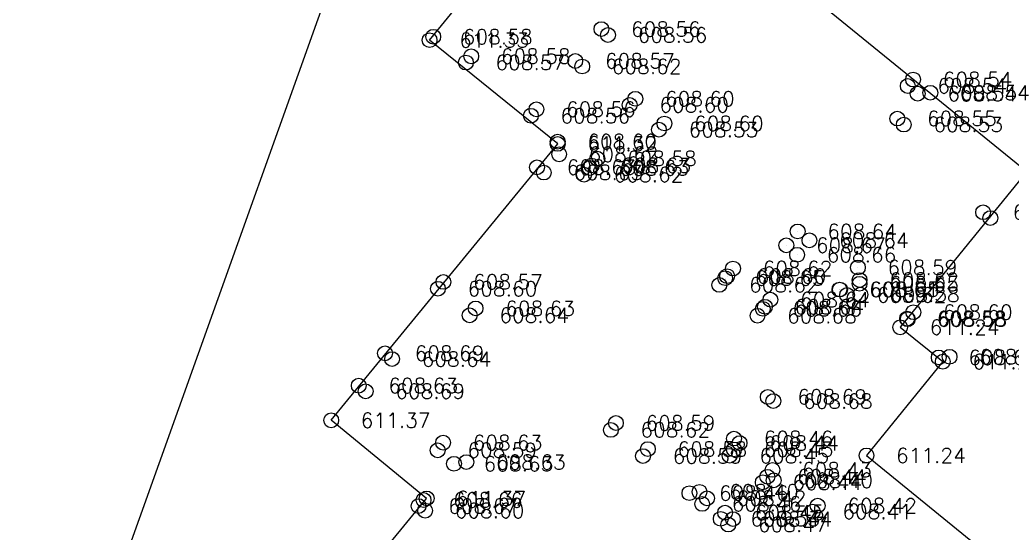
# Model space of a CAD drawing. Header units: metres. Extents: x 7512545.4 to 7512597, y 4691727.1 to 4691790.5.
# Drawn here: x 7512545.43 to 7512578.97, y 4691756.03 to 4691773.4 of the extents above; entities that cross this region are included whole.
import ezdxf

# ---------------------------------------------------------------- set-up
doc = ezdxf.new("R2010")
doc.units = ezdxf.units.M
doc.layers.add('Parcele_baze', color=7, linetype='Continuous')
doc.styles.get("Standard").update_dxf_attribs({"font": 'simplex.shx'})

# ---------------------------------------------------------------- blocks, each defined once
blk = doc.blocks.new('*U16', base_point=(7512575.09, 4691770.059, 608.553))
at = {"color": 1, "lineweight": -2}
blk.add_line((7512575.09, 4691770.059, 608.553), (7512575.09, 4691770.059, 608.553), dxfattribs=at)
blk.add_circle((7512575.09, 4691770.059, 608.553), 0.25, dxfattribs=at)
at = {"linetype": 'ByBlock', "insert": (7512576.09, 4691770.059, 608.553), "char_height": 0.5, "attachment_point": 4}
blk.add_mtext('608.55', dxfattribs=at)
blk = doc.blocks.new('*U17', base_point=(7512575.31, 4691769.856, 608.532))
at = {"color": 1, "lineweight": -2}
blk.add_line((7512575.31, 4691769.856, 608.532), (7512575.31, 4691769.856, 608.532), dxfattribs=at)
blk.add_circle((7512575.31, 4691769.856, 608.532), 0.25, dxfattribs=at)
at = {"linetype": 'ByBlock', "insert": (7512576.31, 4691769.856, 608.532), "char_height": 0.5, "attachment_point": 4}
blk.add_mtext('608.53', dxfattribs=at)
blk = doc.blocks.new('*U18', base_point=(7512576.206, 4691770.934, 608.543))
at = {"color": 1, "lineweight": -2}
blk.add_line((7512576.206, 4691770.934, 608.543), (7512576.206, 4691770.934, 608.543), dxfattribs=at)
blk.add_circle((7512576.206, 4691770.934, 608.543), 0.25, dxfattribs=at)
at = {"linetype": 'ByBlock', "insert": (7512577.206, 4691770.934, 608.543), "char_height": 0.5, "attachment_point": 4}
blk.add_mtext('608.54', dxfattribs=at)
blk = doc.blocks.new('*U19', base_point=(7512575.625, 4691771.381, 608.536))
at = {"color": 1, "lineweight": -2}
blk.add_line((7512575.625, 4691771.381, 608.536), (7512575.625, 4691771.381, 608.536), dxfattribs=at)
blk.add_circle((7512575.625, 4691771.381, 608.536), 0.25, dxfattribs=at)
at = {"linetype": 'ByBlock', "insert": (7512576.625, 4691771.381, 608.536), "char_height": 0.5, "attachment_point": 4}
blk.add_mtext('608.54', dxfattribs=at)
blk = doc.blocks.new('*U20', base_point=(7512575.444, 4691771.163, 608.544))
at = {"color": 1, "lineweight": -2}
blk.add_line((7512575.444, 4691771.163, 608.544), (7512575.444, 4691771.163, 608.544), dxfattribs=at)
blk.add_circle((7512575.444, 4691771.163, 608.544), 0.25, dxfattribs=at)
at = {"linetype": 'ByBlock', "insert": (7512576.444, 4691771.163, 608.544), "char_height": 0.5, "attachment_point": 4}
blk.add_mtext('608.54', dxfattribs=at)
blk = doc.blocks.new('*U21', base_point=(7512575.78, 4691770.902, 608.541))
at = {"color": 1, "lineweight": -2}
blk.add_line((7512575.78, 4691770.902, 608.541), (7512575.78, 4691770.902, 608.541), dxfattribs=at)
blk.add_circle((7512575.78, 4691770.902, 608.541), 0.25, dxfattribs=at)
at = {"linetype": 'ByBlock', "insert": (7512576.78, 4691770.902, 608.541), "char_height": 0.5, "attachment_point": 4}
blk.add_mtext('608.54', dxfattribs=at)
blk = doc.blocks.new('*U24', base_point=(7512578.233, 4691766.693, 608.595))
at = {"color": 1, "lineweight": -2}
blk.add_line((7512578.233, 4691766.693, 608.595), (7512578.233, 4691766.693, 608.595), dxfattribs=at)
blk.add_circle((7512578.233, 4691766.693, 608.595), 0.25, dxfattribs=at)
at = {"linetype": 'ByBlock', "insert": (7512579.233, 4691766.693, 608.595), "char_height": 0.5, "attachment_point": 4}
blk.add_mtext('608.60', dxfattribs=at)
blk = doc.blocks.new('*U25', base_point=(7512577.991, 4691766.891, 608.608))
at = {"color": 1, "lineweight": -2}
blk.add_line((7512577.991, 4691766.891, 608.608), (7512577.991, 4691766.891, 608.608), dxfattribs=at)
blk.add_circle((7512577.991, 4691766.891, 608.608), 0.25, dxfattribs=at)
at = {"linetype": 'ByBlock', "insert": (7512578.991, 4691766.891, 608.608), "char_height": 0.5, "attachment_point": 4}
blk.add_mtext('608.61', dxfattribs=at)
blk = doc.blocks.new('*U26', base_point=(7512572.121, 4691765.94, 608.642))
at = {"color": 1, "lineweight": -2}
blk.add_line((7512572.121, 4691765.94, 608.642), (7512572.121, 4691765.94, 608.642), dxfattribs=at)
blk.add_circle((7512572.121, 4691765.94, 608.642), 0.25, dxfattribs=at)
at = {"linetype": 'ByBlock', "insert": (7512573.121, 4691765.94, 608.642), "char_height": 0.5, "attachment_point": 4}
blk.add_mtext('608.64', dxfattribs=at)
blk = doc.blocks.new('*U27', base_point=(7512571.722, 4691766.241, 608.642))
at = {"color": 1, "lineweight": -2}
blk.add_line((7512571.722, 4691766.241, 608.642), (7512571.722, 4691766.241, 608.642), dxfattribs=at)
blk.add_circle((7512571.722, 4691766.241, 608.642), 0.25, dxfattribs=at)
at = {"linetype": 'ByBlock', "insert": (7512572.722, 4691766.241, 608.642), "char_height": 0.5, "attachment_point": 4}
blk.add_mtext('608.64', dxfattribs=at)
blk = doc.blocks.new('*U28', base_point=(7512571.338, 4691765.772, 608.667))
at = {"color": 1, "lineweight": -2}
blk.add_line((7512571.338, 4691765.772, 608.667), (7512571.338, 4691765.772, 608.667), dxfattribs=at)
blk.add_circle((7512571.338, 4691765.772, 608.667), 0.25, dxfattribs=at)
at = {"linetype": 'ByBlock', "insert": (7512572.338, 4691765.772, 608.667), "char_height": 0.5, "attachment_point": 4}
blk.add_mtext('608.67', dxfattribs=at)
blk = doc.blocks.new('*U29', base_point=(7512571.705, 4691765.451, 608.665))
at = {"color": 1, "lineweight": -2}
blk.add_line((7512571.705, 4691765.451, 608.665), (7512571.705, 4691765.451, 608.665), dxfattribs=at)
blk.add_circle((7512571.705, 4691765.451, 608.665), 0.25, dxfattribs=at)
at = {"linetype": 'ByBlock', "insert": (7512572.705, 4691765.451, 608.665), "char_height": 0.5, "attachment_point": 4}
blk.add_mtext('608.66', dxfattribs=at)
blk = doc.blocks.new('*U30', base_point=(7512567.034, 4691769.684, 608.531))
at = {"color": 1, "lineweight": -2}
blk.add_line((7512567.034, 4691769.684, 608.531), (7512567.034, 4691769.684, 608.531), dxfattribs=at)
blk.add_circle((7512567.034, 4691769.684, 608.531), 0.25, dxfattribs=at)
at = {"linetype": 'ByBlock', "insert": (7512568.034, 4691769.684, 608.531), "char_height": 0.5, "attachment_point": 4}
blk.add_mtext('608.53', dxfattribs=at)
blk = doc.blocks.new('*U31', base_point=(7512567.22, 4691769.893, 608.598))
at = {"color": 1, "lineweight": -2}
blk.add_line((7512567.22, 4691769.893, 608.598), (7512567.22, 4691769.893, 608.598), dxfattribs=at)
blk.add_circle((7512567.22, 4691769.893, 608.598), 0.25, dxfattribs=at)
at = {"linetype": 'ByBlock', "insert": (7512568.22, 4691769.893, 608.598), "char_height": 0.5, "attachment_point": 4}
blk.add_mtext('608.60', dxfattribs=at)
blk = doc.blocks.new('*U32', base_point=(7512566.236, 4691770.729, 608.595))
at = {"color": 1, "lineweight": -2}
blk.add_line((7512566.236, 4691770.729, 608.595), (7512566.236, 4691770.729, 608.595), dxfattribs=at)
blk.add_circle((7512566.236, 4691770.729, 608.595), 0.25, dxfattribs=at)
at = {"linetype": 'ByBlock', "insert": (7512567.236, 4691770.729, 608.595), "char_height": 0.5, "attachment_point": 4}
blk.add_mtext('608.60', dxfattribs=at)
blk = doc.blocks.new('*U33', base_point=(7512566.045, 4691770.521, 608.596))
at = {"color": 1, "lineweight": -2}
blk.add_line((7512566.045, 4691770.521, 608.596), (7512566.045, 4691770.521, 608.596), dxfattribs=at)
blk.add_circle((7512566.045, 4691770.521, 608.596), 0.25, dxfattribs=at)
at = {"linetype": 'ByBlock', "insert": (7512567.045, 4691770.521, 608.596), "char_height": 0.5, "attachment_point": 4}
blk.add_mtext('608.60', dxfattribs=at)
blk = doc.blocks.new('*U34', base_point=(7512564.44, 4691771.822, 608.618))
at = {"color": 1, "lineweight": -2}
blk.add_line((7512564.44, 4691771.822, 608.618), (7512564.44, 4691771.822, 608.618), dxfattribs=at)
blk.add_circle((7512564.44, 4691771.822, 608.618), 0.25, dxfattribs=at)
at = {"linetype": 'ByBlock', "insert": (7512565.44, 4691771.822, 608.618), "char_height": 0.5, "attachment_point": 4}
blk.add_mtext('608.62', dxfattribs=at)
blk = doc.blocks.new('*U35', base_point=(7512565.311, 4691772.886, 608.562))
at = {"color": 1, "lineweight": -2}
blk.add_line((7512565.311, 4691772.886, 608.562), (7512565.311, 4691772.886, 608.562), dxfattribs=at)
blk.add_circle((7512565.311, 4691772.886, 608.562), 0.25, dxfattribs=at)
at = {"linetype": 'ByBlock', "insert": (7512566.311, 4691772.886, 608.562), "char_height": 0.5, "attachment_point": 4}
blk.add_mtext('608.56', dxfattribs=at)
blk = doc.blocks.new('*U36', base_point=(7512565.09, 4691773.088, 608.563))
at = {"color": 1, "lineweight": -2}
blk.add_line((7512565.09, 4691773.088, 608.563), (7512565.09, 4691773.088, 608.563), dxfattribs=at)
blk.add_circle((7512565.09, 4691773.088, 608.563), 0.25, dxfattribs=at)
at = {"linetype": 'ByBlock', "insert": (7512566.09, 4691773.088, 608.563), "char_height": 0.5, "attachment_point": 4}
blk.add_mtext('608.56', dxfattribs=at)
blk = doc.blocks.new('*U37', base_point=(7512564.206, 4691772.009, 608.57))
at = {"color": 1, "lineweight": -2}
blk.add_line((7512564.206, 4691772.009, 608.57), (7512564.206, 4691772.009, 608.57), dxfattribs=at)
blk.add_circle((7512564.206, 4691772.009, 608.57), 0.25, dxfattribs=at)
at = {"linetype": 'ByBlock', "insert": (7512565.206, 4691772.009, 608.57), "char_height": 0.5, "attachment_point": 4}
blk.add_mtext('608.57', dxfattribs=at)
blk = doc.blocks.new('*U44', base_point=(7512559.405, 4691772.828, 608.579))
at = {"color": 1, "lineweight": -2}
blk.add_line((7512559.405, 4691772.828, 608.579), (7512559.405, 4691772.828, 608.579), dxfattribs=at)
blk.add_circle((7512559.405, 4691772.828, 608.579), 0.25, dxfattribs=at)
at = {"linetype": 'ByBlock', "insert": (7512560.405, 4691772.828, 608.579), "char_height": 0.5, "attachment_point": 4}
blk.add_mtext('608.58', dxfattribs=at)
blk = doc.blocks.new('*U45', base_point=(7512560.508, 4691771.956, 608.571))
at = {"color": 1, "lineweight": -2}
blk.add_line((7512560.508, 4691771.956, 608.571), (7512560.508, 4691771.956, 608.571), dxfattribs=at)
blk.add_circle((7512560.508, 4691771.956, 608.571), 0.25, dxfattribs=at)
at = {"linetype": 'ByBlock', "insert": (7512561.508, 4691771.956, 608.571), "char_height": 0.5, "attachment_point": 4}
blk.add_mtext('608.57', dxfattribs=at)
blk = doc.blocks.new('*U46', base_point=(7512560.689, 4691772.167, 608.58))
at = {"color": 1, "lineweight": -2}
blk.add_line((7512560.689, 4691772.167, 608.58), (7512560.689, 4691772.167, 608.58), dxfattribs=at)
blk.add_circle((7512560.689, 4691772.167, 608.58), 0.25, dxfattribs=at)
at = {"linetype": 'ByBlock', "insert": (7512561.689, 4691772.167, 608.58), "char_height": 0.5, "attachment_point": 4}
blk.add_mtext('608.58', dxfattribs=at)
blk = doc.blocks.new('*U47', base_point=(7512562.705, 4691770.156, 608.559))
at = {"color": 1, "lineweight": -2}
blk.add_line((7512562.705, 4691770.156, 608.559), (7512562.705, 4691770.156, 608.559), dxfattribs=at)
blk.add_circle((7512562.705, 4691770.156, 608.559), 0.25, dxfattribs=at)
at = {"linetype": 'ByBlock', "insert": (7512563.705, 4691770.156, 608.559), "char_height": 0.5, "attachment_point": 4}
blk.add_mtext('608.56', dxfattribs=at)
blk = doc.blocks.new('*U48', base_point=(7512562.894, 4691770.374, 608.557))
at = {"color": 1, "lineweight": -2}
blk.add_line((7512562.894, 4691770.374, 608.557), (7512562.894, 4691770.374, 608.557), dxfattribs=at)
blk.add_circle((7512562.894, 4691770.374, 608.557), 0.25, dxfattribs=at)
at = {"linetype": 'ByBlock', "insert": (7512563.894, 4691770.374, 608.557), "char_height": 0.5, "attachment_point": 4}
blk.add_mtext('608.56', dxfattribs=at)
blk = doc.blocks.new('*U49', base_point=(7512564.95, 4691768.707, 608.578))
at = {"color": 1, "lineweight": -2}
blk.add_line((7512564.95, 4691768.707, 608.578), (7512564.95, 4691768.707, 608.578), dxfattribs=at)
blk.add_circle((7512564.95, 4691768.707, 608.578), 0.25, dxfattribs=at)
at = {"linetype": 'ByBlock', "insert": (7512565.95, 4691768.707, 608.578), "char_height": 0.5, "attachment_point": 4}
blk.add_mtext('608.58', dxfattribs=at)
blk = doc.blocks.new('*U50', base_point=(7512564.758, 4691768.473, 608.634))
at = {"color": 1, "lineweight": -2}
blk.add_line((7512564.758, 4691768.473, 608.634), (7512564.758, 4691768.473, 608.634), dxfattribs=at)
blk.add_circle((7512564.758, 4691768.473, 608.634), 0.25, dxfattribs=at)
at = {"linetype": 'ByBlock', "insert": (7512565.758, 4691768.473, 608.634), "char_height": 0.5, "attachment_point": 4}
blk.add_mtext('608.63', dxfattribs=at)
blk = doc.blocks.new('*U51', base_point=(7512569.339, 4691764.728, 608.595))
at = {"color": 1, "lineweight": -2}
blk.add_line((7512569.339, 4691764.728, 608.595), (7512569.339, 4691764.728, 608.595), dxfattribs=at)
blk.add_circle((7512569.339, 4691764.728, 608.595), 0.25, dxfattribs=at)
at = {"linetype": 'ByBlock', "insert": (7512570.339, 4691764.728, 608.595), "char_height": 0.5, "attachment_point": 4}
blk.add_mtext('608.60', dxfattribs=at)
blk = doc.blocks.new('*U52', base_point=(7512569.537, 4691764.986, 608.618))
at = {"color": 1, "lineweight": -2}
blk.add_line((7512569.537, 4691764.986, 608.618), (7512569.537, 4691764.986, 608.618), dxfattribs=at)
blk.add_circle((7512569.537, 4691764.986, 608.618), 0.25, dxfattribs=at)
at = {"linetype": 'ByBlock', "insert": (7512570.537, 4691764.986, 608.618), "char_height": 0.5, "attachment_point": 4}
blk.add_mtext('608.62', dxfattribs=at)
blk = doc.blocks.new('*U53', base_point=(7512570.802, 4691763.931, 608.641))
at = {"color": 1, "lineweight": -2}
blk.add_line((7512570.802, 4691763.931, 608.641), (7512570.802, 4691763.931, 608.641), dxfattribs=at)
blk.add_circle((7512570.802, 4691763.931, 608.641), 0.25, dxfattribs=at)
at = {"linetype": 'ByBlock', "insert": (7512571.802, 4691763.931, 608.641), "char_height": 0.5, "attachment_point": 4}
blk.add_mtext('608.64', dxfattribs=at)
blk = doc.blocks.new('*U54', base_point=(7512570.615, 4691763.692, 608.638))
at = {"color": 1, "lineweight": -2}
blk.add_line((7512570.615, 4691763.692, 608.638), (7512570.615, 4691763.692, 608.638), dxfattribs=at)
blk.add_circle((7512570.615, 4691763.692, 608.638), 0.25, dxfattribs=at)
at = {"linetype": 'ByBlock', "insert": (7512571.615, 4691763.692, 608.638), "char_height": 0.5, "attachment_point": 4}
blk.add_mtext('608.64', dxfattribs=at)
blk = doc.blocks.new('*U55', base_point=(7512573.393, 4691764.09, 608.625))
at = {"color": 1, "lineweight": -2}
blk.add_line((7512573.393, 4691764.09, 608.625), (7512573.393, 4691764.09, 608.625), dxfattribs=at)
blk.add_circle((7512573.393, 4691764.09, 608.625), 0.25, dxfattribs=at)
at = {"linetype": 'ByBlock', "insert": (7512574.393, 4691764.09, 608.625), "char_height": 0.5, "attachment_point": 4}
blk.add_mtext('608.62', dxfattribs=at)
blk = doc.blocks.new('*U56', base_point=(7512573.135, 4691764.275, 608.611))
at = {"color": 1, "lineweight": -2}
blk.add_line((7512573.135, 4691764.275, 608.611), (7512573.135, 4691764.275, 608.611), dxfattribs=at)
blk.add_circle((7512573.135, 4691764.275, 608.611), 0.25, dxfattribs=at)
at = {"linetype": 'ByBlock', "insert": (7512574.135, 4691764.275, 608.611), "char_height": 0.5, "attachment_point": 4}
blk.add_mtext('608.61', dxfattribs=at)
blk = doc.blocks.new('*U57', base_point=(7512573.759, 4691765.022, 608.589))
at = {"color": 1, "lineweight": -2}
blk.add_line((7512573.759, 4691765.022, 608.589), (7512573.759, 4691765.022, 608.589), dxfattribs=at)
blk.add_circle((7512573.759, 4691765.022, 608.589), 0.25, dxfattribs=at)
at = {"linetype": 'ByBlock', "insert": (7512574.759, 4691765.022, 608.589), "char_height": 0.5, "attachment_point": 4}
blk.add_mtext('608.59', dxfattribs=at)
blk = doc.blocks.new('*U58', base_point=(7512573.152, 4691764.277, 608.654))
at = {"color": 1, "lineweight": -2}
blk.add_line((7512573.152, 4691764.277, 608.654), (7512573.152, 4691764.277, 608.654), dxfattribs=at)
blk.add_circle((7512573.152, 4691764.277, 608.654), 0.25, dxfattribs=at)
at = {"linetype": 'ByBlock', "insert": (7512574.152, 4691764.277, 608.654), "char_height": 0.5, "attachment_point": 4}
blk.add_mtext('608.65', dxfattribs=at)
blk = doc.blocks.new('*U59', base_point=(7512575.631, 4691763.508, 608.595))
at = {"color": 1, "lineweight": -2}
blk.add_line((7512575.631, 4691763.508, 608.595), (7512575.631, 4691763.508, 608.595), dxfattribs=at)
blk.add_circle((7512575.631, 4691763.508, 608.595), 0.25, dxfattribs=at)
at = {"linetype": 'ByBlock', "insert": (7512576.631, 4691763.508, 608.595), "char_height": 0.5, "attachment_point": 4}
blk.add_mtext('608.60', dxfattribs=at)
blk = doc.blocks.new('*U60', base_point=(7512575.444, 4691763.272, 608.58))
at = {"color": 1, "lineweight": -2}
blk.add_line((7512575.444, 4691763.272, 608.58), (7512575.444, 4691763.272, 608.58), dxfattribs=at)
blk.add_circle((7512575.444, 4691763.272, 608.58), 0.25, dxfattribs=at)
at = {"linetype": 'ByBlock', "insert": (7512576.444, 4691763.272, 608.58), "char_height": 0.5, "attachment_point": 4}
blk.add_mtext('608.58', dxfattribs=at)
blk = doc.blocks.new('*U61', base_point=(7512575.422, 4691763.288, 608.579))
at = {"color": 1, "lineweight": -2}
blk.add_line((7512575.422, 4691763.288, 608.579), (7512575.422, 4691763.288, 608.579), dxfattribs=at)
blk.add_circle((7512575.422, 4691763.288, 608.579), 0.25, dxfattribs=at)
at = {"linetype": 'ByBlock', "insert": (7512576.422, 4691763.288, 608.579), "char_height": 0.5, "attachment_point": 4}
blk.add_mtext('608.58', dxfattribs=at)
blk = doc.blocks.new('*U62', base_point=(7512573.815, 4691764.596, 608.624))
at = {"color": 1, "lineweight": -2}
blk.add_line((7512573.815, 4691764.596, 608.624), (7512573.815, 4691764.596, 608.624), dxfattribs=at)
blk.add_circle((7512573.815, 4691764.596, 608.624), 0.25, dxfattribs=at)
at = {"linetype": 'ByBlock', "insert": (7512574.815, 4691764.596, 608.624), "char_height": 0.5, "attachment_point": 4}
blk.add_mtext('608.62', dxfattribs=at)
blk = doc.blocks.new('*U63', base_point=(7512570.366, 4691763.389, 608.68))
at = {"color": 1, "lineweight": -2}
blk.add_line((7512570.366, 4691763.389, 608.68), (7512570.366, 4691763.389, 608.68), dxfattribs=at)
blk.add_circle((7512570.366, 4691763.389, 608.68), 0.25, dxfattribs=at)
at = {"linetype": 'ByBlock', "insert": (7512571.366, 4691763.389, 608.68), "char_height": 0.5, "attachment_point": 4}
blk.add_mtext('608.68', dxfattribs=at)
blk = doc.blocks.new('*U64', base_point=(7512569.077, 4691764.432, 608.617))
at = {"color": 1, "lineweight": -2}
blk.add_line((7512569.077, 4691764.432, 608.617), (7512569.077, 4691764.432, 608.617), dxfattribs=at)
blk.add_circle((7512569.077, 4691764.432, 608.617), 0.25, dxfattribs=at)
at = {"linetype": 'ByBlock', "insert": (7512570.077, 4691764.432, 608.617), "char_height": 0.5, "attachment_point": 4}
blk.add_mtext('608.62', dxfattribs=at)
blk = doc.blocks.new('*U65', base_point=(7512569.273, 4691764.66, 608.65))
at = {"color": 1, "lineweight": -2}
blk.add_line((7512569.273, 4691764.66, 608.65), (7512569.273, 4691764.66, 608.65), dxfattribs=at)
blk.add_circle((7512569.273, 4691764.66, 608.65), 0.25, dxfattribs=at)
at = {"linetype": 'ByBlock', "insert": (7512570.273, 4691764.66, 608.65), "char_height": 0.5, "attachment_point": 4}
blk.add_mtext('608.65', dxfattribs=at)
blk = doc.blocks.new('*U66', base_point=(7512570.546, 4691763.622, 608.664))
at = {"color": 1, "lineweight": -2}
blk.add_line((7512570.546, 4691763.622, 608.664), (7512570.546, 4691763.622, 608.664), dxfattribs=at)
blk.add_circle((7512570.546, 4691763.622, 608.664), 0.25, dxfattribs=at)
at = {"linetype": 'ByBlock', "insert": (7512571.546, 4691763.622, 608.664), "char_height": 0.5, "attachment_point": 4}
blk.add_mtext('608.66', dxfattribs=at)
blk = doc.blocks.new('*U67', base_point=(7512564.503, 4691768.163, 608.619))
at = {"color": 1, "lineweight": -2}
blk.add_line((7512564.503, 4691768.163, 608.619), (7512564.503, 4691768.163, 608.619), dxfattribs=at)
blk.add_circle((7512564.503, 4691768.163, 608.619), 0.25, dxfattribs=at)
at = {"linetype": 'ByBlock', "insert": (7512565.503, 4691768.163, 608.619), "char_height": 0.5, "attachment_point": 4}
blk.add_mtext('608.62', dxfattribs=at)
blk = doc.blocks.new('*U68', base_point=(7512564.696, 4691768.388, 608.626))
at = {"color": 1, "lineweight": -2}
blk.add_line((7512564.696, 4691768.388, 608.626), (7512564.696, 4691768.388, 608.626), dxfattribs=at)
blk.add_circle((7512564.696, 4691768.388, 608.626), 0.25, dxfattribs=at)
at = {"linetype": 'ByBlock', "insert": (7512565.696, 4691768.388, 608.626), "char_height": 0.5, "attachment_point": 4}
blk.add_mtext('608.63', dxfattribs=at)
blk = doc.blocks.new('*U69', base_point=(7512563.662, 4691768.85, 608.619))
at = {"color": 1, "lineweight": -2}
blk.add_line((7512563.662, 4691768.85, 608.619), (7512563.662, 4691768.85, 608.619), dxfattribs=at)
blk.add_circle((7512563.662, 4691768.85, 608.619), 0.25, dxfattribs=at)
at = {"linetype": 'ByBlock', "insert": (7512564.662, 4691768.85, 608.619), "char_height": 0.5, "attachment_point": 4}
blk.add_mtext('608.62', dxfattribs=at)
blk = doc.blocks.new('*U70', base_point=(7512563.144, 4691768.232, 608.633))
at = {"color": 1, "lineweight": -2}
blk.add_line((7512563.144, 4691768.232, 608.633), (7512563.144, 4691768.232, 608.633), dxfattribs=at)
blk.add_circle((7512563.144, 4691768.232, 608.633), 0.25, dxfattribs=at)
at = {"linetype": 'ByBlock', "insert": (7512564.144, 4691768.232, 608.633), "char_height": 0.5, "attachment_point": 4}
blk.add_mtext('608.63', dxfattribs=at)
blk = doc.blocks.new('*U71', base_point=(7512562.912, 4691768.411, 608.629))
at = {"color": 1, "lineweight": -2}
blk.add_line((7512562.912, 4691768.411, 608.629), (7512562.912, 4691768.411, 608.629), dxfattribs=at)
blk.add_circle((7512562.912, 4691768.411, 608.629), 0.25, dxfattribs=at)
at = {"linetype": 'ByBlock', "insert": (7512563.912, 4691768.411, 608.629), "char_height": 0.5, "attachment_point": 4}
blk.add_mtext('608.63', dxfattribs=at)
blk = doc.blocks.new('*U72', base_point=(7512563.611, 4691769.277, 608.604))
at = {"color": 1, "lineweight": -2}
blk.add_line((7512563.611, 4691769.277, 608.604), (7512563.611, 4691769.277, 608.604), dxfattribs=at)
blk.add_circle((7512563.611, 4691769.277, 608.604), 0.25, dxfattribs=at)
at = {"linetype": 'ByBlock', "insert": (7512564.611, 4691769.277, 608.604), "char_height": 0.5, "attachment_point": 4}
blk.add_mtext('608.60', dxfattribs=at)
blk = doc.blocks.new('*U73', base_point=(7512559.75, 4691764.534, 608.567))
at = {"color": 1, "lineweight": -2}
blk.add_line((7512559.75, 4691764.534, 608.567), (7512559.75, 4691764.534, 608.567), dxfattribs=at)
blk.add_circle((7512559.75, 4691764.534, 608.567), 0.25, dxfattribs=at)
at = {"linetype": 'ByBlock', "insert": (7512560.75, 4691764.534, 608.567), "char_height": 0.5, "attachment_point": 4}
blk.add_mtext('608.57', dxfattribs=at)
blk = doc.blocks.new('*U74', base_point=(7512560.837, 4691763.637, 608.627))
at = {"color": 1, "lineweight": -2}
blk.add_line((7512560.837, 4691763.637, 608.627), (7512560.837, 4691763.637, 608.627), dxfattribs=at)
blk.add_circle((7512560.837, 4691763.637, 608.627), 0.25, dxfattribs=at)
at = {"linetype": 'ByBlock', "insert": (7512561.837, 4691763.637, 608.627), "char_height": 0.5, "attachment_point": 4}
blk.add_mtext('608.63', dxfattribs=at)
blk = doc.blocks.new('*U75', base_point=(7512560.637, 4691763.404, 608.635))
at = {"color": 1, "lineweight": -2}
blk.add_line((7512560.637, 4691763.404, 608.635), (7512560.637, 4691763.404, 608.635), dxfattribs=at)
blk.add_circle((7512560.637, 4691763.404, 608.635), 0.25, dxfattribs=at)
at = {"linetype": 'ByBlock', "insert": (7512561.637, 4691763.404, 608.635), "char_height": 0.5, "attachment_point": 4}
blk.add_mtext('608.64', dxfattribs=at)
blk = doc.blocks.new('*U76', base_point=(7512559.564, 4691764.302, 608.599))
at = {"color": 1, "lineweight": -2}
blk.add_line((7512559.564, 4691764.302, 608.599), (7512559.564, 4691764.302, 608.599), dxfattribs=at)
blk.add_circle((7512559.564, 4691764.302, 608.599), 0.25, dxfattribs=at)
at = {"linetype": 'ByBlock', "insert": (7512560.564, 4691764.302, 608.599), "char_height": 0.5, "attachment_point": 4}
blk.add_mtext('608.60', dxfattribs=at)
blk = doc.blocks.new('*U77', base_point=(7512557.776, 4691762.117, 608.691))
at = {"color": 1, "lineweight": -2}
blk.add_line((7512557.776, 4691762.117, 608.691), (7512557.776, 4691762.117, 608.691), dxfattribs=at)
blk.add_circle((7512557.776, 4691762.117, 608.691), 0.25, dxfattribs=at)
at = {"linetype": 'ByBlock', "insert": (7512558.776, 4691762.117, 608.691), "char_height": 0.5, "attachment_point": 4}
blk.add_mtext('608.69', dxfattribs=at)
blk = doc.blocks.new('*U78', base_point=(7512558.015, 4691761.922, 608.639))
at = {"color": 1, "lineweight": -2}
blk.add_line((7512558.015, 4691761.922, 608.639), (7512558.015, 4691761.922, 608.639), dxfattribs=at)
blk.add_circle((7512558.015, 4691761.922, 608.639), 0.25, dxfattribs=at)
at = {"linetype": 'ByBlock', "insert": (7512559.015, 4691761.922, 608.639), "char_height": 0.5, "attachment_point": 4}
blk.add_mtext('608.64', dxfattribs=at)
blk = doc.blocks.new('*U79', base_point=(7512557.12, 4691760.833, 608.686))
at = {"color": 1, "lineweight": -2}
blk.add_line((7512557.12, 4691760.833, 608.686), (7512557.12, 4691760.833, 608.686), dxfattribs=at)
blk.add_circle((7512557.12, 4691760.833, 608.686), 0.25, dxfattribs=at)
at = {"linetype": 'ByBlock', "insert": (7512558.12, 4691760.833, 608.686), "char_height": 0.5, "attachment_point": 4}
blk.add_mtext('608.69', dxfattribs=at)
blk = doc.blocks.new('*U80', base_point=(7512556.888, 4691761.023, 608.627))
at = {"color": 1, "lineweight": -2}
blk.add_line((7512556.888, 4691761.023, 608.627), (7512556.888, 4691761.023, 608.627), dxfattribs=at)
blk.add_circle((7512556.888, 4691761.023, 608.627), 0.25, dxfattribs=at)
at = {"linetype": 'ByBlock', "insert": (7512557.888, 4691761.023, 608.627), "char_height": 0.5, "attachment_point": 4}
blk.add_mtext('608.63', dxfattribs=at)
blk = doc.blocks.new('*U81', base_point=(7512559.077, 4691757.153, 608.66))
at = {"color": 1, "lineweight": -2}
blk.add_line((7512559.077, 4691757.153, 608.66), (7512559.077, 4691757.153, 608.66), dxfattribs=at)
blk.add_circle((7512559.077, 4691757.153, 608.66), 0.25, dxfattribs=at)
at = {"linetype": 'ByBlock', "insert": (7512560.077, 4691757.153, 608.66), "char_height": 0.5, "attachment_point": 4}
blk.add_mtext('608.66', dxfattribs=at)
blk = doc.blocks.new('*U82', base_point=(7512558.909, 4691756.949, 608.673))
at = {"color": 1, "lineweight": -2}
blk.add_line((7512558.909, 4691756.949, 608.673), (7512558.909, 4691756.949, 608.673), dxfattribs=at)
blk.add_circle((7512558.909, 4691756.949, 608.673), 0.25, dxfattribs=at)
at = {"linetype": 'ByBlock', "insert": (7512559.909, 4691756.949, 608.673), "char_height": 0.5, "attachment_point": 4}
blk.add_mtext('608.67', dxfattribs=at)
blk = doc.blocks.new('*U83', base_point=(7512559.132, 4691756.795, 608.596))
at = {"color": 1, "lineweight": -2}
blk.add_line((7512559.132, 4691756.795, 608.596), (7512559.132, 4691756.795, 608.596), dxfattribs=at)
blk.add_circle((7512559.132, 4691756.795, 608.596), 0.25, dxfattribs=at)
at = {"linetype": 'ByBlock', "insert": (7512560.132, 4691756.795, 608.596), "char_height": 0.5, "attachment_point": 4}
blk.add_mtext('608.60', dxfattribs=at)
blk = doc.blocks.new('*U84', base_point=(7512560.522, 4691758.437, 608.628))
at = {"color": 1, "lineweight": -2}
blk.add_line((7512560.522, 4691758.437, 608.628), (7512560.522, 4691758.437, 608.628), dxfattribs=at)
blk.add_circle((7512560.522, 4691758.437, 608.628), 0.25, dxfattribs=at)
at = {"linetype": 'ByBlock', "insert": (7512561.522, 4691758.437, 608.628), "char_height": 0.5, "attachment_point": 4}
blk.add_mtext('608.63', dxfattribs=at)
blk = doc.blocks.new('*U85', base_point=(7512559.74, 4691759.095, 608.628))
at = {"color": 1, "lineweight": -2}
blk.add_line((7512559.74, 4691759.095, 608.628), (7512559.74, 4691759.095, 608.628), dxfattribs=at)
blk.add_circle((7512559.74, 4691759.095, 608.628), 0.25, dxfattribs=at)
at = {"linetype": 'ByBlock', "insert": (7512560.74, 4691759.095, 608.628), "char_height": 0.5, "attachment_point": 4}
blk.add_mtext('608.63', dxfattribs=at)
blk = doc.blocks.new('*U86', base_point=(7512559.557, 4691758.836, 608.587))
at = {"color": 1, "lineweight": -2}
blk.add_line((7512559.557, 4691758.836, 608.587), (7512559.557, 4691758.836, 608.587), dxfattribs=at)
blk.add_circle((7512559.557, 4691758.836, 608.587), 0.25, dxfattribs=at)
at = {"linetype": 'ByBlock', "insert": (7512560.557, 4691758.836, 608.587), "char_height": 0.5, "attachment_point": 4}
blk.add_mtext('608.59', dxfattribs=at)
blk = doc.blocks.new('*U87', base_point=(7512560.106, 4691758.38, 608.634))
at = {"color": 1, "lineweight": -2}
blk.add_line((7512560.106, 4691758.38, 608.634), (7512560.106, 4691758.38, 608.634), dxfattribs=at)
blk.add_circle((7512560.106, 4691758.38, 608.634), 0.25, dxfattribs=at)
at = {"linetype": 'ByBlock', "insert": (7512561.106, 4691758.38, 608.634), "char_height": 0.5, "attachment_point": 4}
blk.add_mtext('608.63', dxfattribs=at)
blk = doc.blocks.new('*U92', base_point=(7512565.409, 4691759.526, 608.623))
at = {"color": 1, "lineweight": -2}
blk.add_line((7512565.409, 4691759.526, 608.623), (7512565.409, 4691759.526, 608.623), dxfattribs=at)
blk.add_circle((7512565.409, 4691759.526, 608.623), 0.25, dxfattribs=at)
at = {"linetype": 'ByBlock', "insert": (7512566.409, 4691759.526, 608.623), "char_height": 0.5, "attachment_point": 4}
blk.add_mtext('608.62', dxfattribs=at)
blk = doc.blocks.new('*U93', base_point=(7512565.58, 4691759.759, 608.593))
at = {"color": 1, "lineweight": -2}
blk.add_line((7512565.58, 4691759.759, 608.593), (7512565.58, 4691759.759, 608.593), dxfattribs=at)
blk.add_circle((7512565.58, 4691759.759, 608.593), 0.25, dxfattribs=at)
at = {"linetype": 'ByBlock', "insert": (7512566.58, 4691759.759, 608.593), "char_height": 0.5, "attachment_point": 4}
blk.add_mtext('608.59', dxfattribs=at)
blk = doc.blocks.new('*U94', base_point=(7512566.66, 4691758.877, 608.581))
at = {"color": 1, "lineweight": -2}
blk.add_line((7512566.66, 4691758.877, 608.581), (7512566.66, 4691758.877, 608.581), dxfattribs=at)
blk.add_circle((7512566.66, 4691758.877, 608.581), 0.25, dxfattribs=at)
at = {"linetype": 'ByBlock', "insert": (7512567.66, 4691758.877, 608.581), "char_height": 0.5, "attachment_point": 4}
blk.add_mtext('608.58', dxfattribs=at)
blk = doc.blocks.new('*U95', base_point=(7512566.495, 4691758.64, 608.59))
at = {"color": 1, "lineweight": -2}
blk.add_line((7512566.495, 4691758.64, 608.59), (7512566.495, 4691758.64, 608.59), dxfattribs=at)
blk.add_circle((7512566.495, 4691758.64, 608.59), 0.25, dxfattribs=at)
at = {"linetype": 'ByBlock', "insert": (7512567.495, 4691758.64, 608.59), "char_height": 0.5, "attachment_point": 4}
blk.add_mtext('608.59', dxfattribs=at)
blk = doc.blocks.new('*U134', base_point=(7512569.377, 4691756.322, 608.469))
at = {"color": 1, "lineweight": -2}
blk.add_line((7512569.377, 4691756.322, 608.469), (7512569.377, 4691756.322, 608.469), dxfattribs=at)
blk.add_circle((7512569.377, 4691756.322, 608.469), 0.25, dxfattribs=at)
at = {"linetype": 'ByBlock', "insert": (7512570.377, 4691756.322, 608.469), "char_height": 0.5, "attachment_point": 4}
blk.add_mtext('608.47', dxfattribs=at)
blk = doc.blocks.new('*U135', base_point=(7512569.124, 4691756.518, 608.528))
at = {"color": 1, "lineweight": -2}
blk.add_line((7512569.124, 4691756.518, 608.528), (7512569.124, 4691756.518, 608.528), dxfattribs=at)
blk.add_circle((7512569.124, 4691756.518, 608.528), 0.25, dxfattribs=at)
at = {"linetype": 'ByBlock', "insert": (7512570.124, 4691756.518, 608.528), "char_height": 0.5, "attachment_point": 4}
blk.add_mtext('608.53', dxfattribs=at)
blk = doc.blocks.new('*U136', base_point=(7512569.27, 4691756.724, 608.449))
at = {"color": 1, "lineweight": -2}
blk.add_line((7512569.27, 4691756.724, 608.449), (7512569.27, 4691756.724, 608.449), dxfattribs=at)
blk.add_circle((7512569.27, 4691756.724, 608.449), 0.25, dxfattribs=at)
at = {"linetype": 'ByBlock', "insert": (7512570.27, 4691756.724, 608.449), "char_height": 0.5, "attachment_point": 4}
blk.add_mtext('608.45', dxfattribs=at)
blk = doc.blocks.new('*U137', base_point=(7512569.534, 4691756.509, 608.437))
at = {"color": 1, "lineweight": -2}
blk.add_line((7512569.534, 4691756.509, 608.437), (7512569.534, 4691756.509, 608.437), dxfattribs=at)
blk.add_circle((7512569.534, 4691756.509, 608.437), 0.25, dxfattribs=at)
at = {"linetype": 'ByBlock', "insert": (7512570.534, 4691756.509, 608.437), "char_height": 0.5, "attachment_point": 4}
blk.add_mtext('608.44', dxfattribs=at)
blk = doc.blocks.new('*U138', base_point=(7512570.545, 4691757.751, 608.437))
at = {"color": 1, "lineweight": -2}
blk.add_line((7512570.545, 4691757.751, 608.437), (7512570.545, 4691757.751, 608.437), dxfattribs=at)
blk.add_circle((7512570.545, 4691757.751, 608.437), 0.25, dxfattribs=at)
at = {"linetype": 'ByBlock', "insert": (7512571.545, 4691757.751, 608.437), "char_height": 0.5, "attachment_point": 4}
blk.add_mtext('608.44', dxfattribs=at)
blk = doc.blocks.new('*U139', base_point=(7512569.425, 4691758.651, 608.451))
at = {"color": 1, "lineweight": -2}
blk.add_line((7512569.425, 4691758.651, 608.451), (7512569.425, 4691758.651, 608.451), dxfattribs=at)
blk.add_circle((7512569.425, 4691758.651, 608.451), 0.25, dxfattribs=at)
at = {"linetype": 'ByBlock', "insert": (7512570.425, 4691758.651, 608.451), "char_height": 0.5, "attachment_point": 4}
blk.add_mtext('608.45', dxfattribs=at)
blk = doc.blocks.new('*U140', base_point=(7512568.405, 4691757.431, 608.397))
at = {"color": 1, "lineweight": -2}
blk.add_line((7512568.405, 4691757.431, 608.397), (7512568.405, 4691757.431, 608.397), dxfattribs=at)
blk.add_circle((7512568.405, 4691757.431, 608.397), 0.25, dxfattribs=at)
at = {"linetype": 'ByBlock', "insert": (7512569.405, 4691757.431, 608.397), "char_height": 0.5, "attachment_point": 4}
blk.add_mtext('608.40', dxfattribs=at)
blk = doc.blocks.new('*U141', base_point=(7512568.657, 4691757.212, 608.415))
at = {"color": 1, "lineweight": -2}
blk.add_line((7512568.657, 4691757.212, 608.415), (7512568.657, 4691757.212, 608.415), dxfattribs=at)
blk.add_circle((7512568.657, 4691757.212, 608.415), 0.25, dxfattribs=at)
at = {"linetype": 'ByBlock', "insert": (7512569.657, 4691757.212, 608.415), "char_height": 0.5, "attachment_point": 4}
blk.add_mtext('608.42', dxfattribs=at)
blk = doc.blocks.new('*U142', base_point=(7512568.495, 4691757.022, 608.459))
at = {"color": 1, "lineweight": -2}
blk.add_line((7512568.495, 4691757.022, 608.459), (7512568.495, 4691757.022, 608.459), dxfattribs=at)
blk.add_circle((7512568.495, 4691757.022, 608.459), 0.25, dxfattribs=at)
at = {"linetype": 'ByBlock', "insert": (7512569.495, 4691757.022, 608.459), "char_height": 0.5, "attachment_point": 4}
blk.add_mtext('608.46', dxfattribs=at)
blk = doc.blocks.new('*U143', base_point=(7512568.065, 4691757.385, 608.455))
at = {"color": 1, "lineweight": -2}
blk.add_line((7512568.065, 4691757.385, 608.455), (7512568.065, 4691757.385, 608.455), dxfattribs=at)
blk.add_circle((7512568.065, 4691757.385, 608.455), 0.25, dxfattribs=at)
at = {"linetype": 'ByBlock', "insert": (7512569.065, 4691757.385, 608.455), "char_height": 0.5, "attachment_point": 4}
blk.add_mtext('608.46', dxfattribs=at)
blk = doc.blocks.new('*U144', base_point=(7512569.57, 4691759.233, 608.46))
at = {"color": 1, "lineweight": -2}
blk.add_line((7512569.57, 4691759.233, 608.46), (7512569.57, 4691759.233, 608.46), dxfattribs=at)
blk.add_circle((7512569.57, 4691759.233, 608.46), 0.25, dxfattribs=at)
at = {"linetype": 'ByBlock', "insert": (7512570.57, 4691759.233, 608.46), "char_height": 0.5, "attachment_point": 4}
blk.add_mtext('608.46', dxfattribs=at)
blk = doc.blocks.new('*U145', base_point=(7512569.76, 4691759.08, 608.445))
at = {"color": 1, "lineweight": -2}
blk.add_line((7512569.76, 4691759.08, 608.445), (7512569.76, 4691759.08, 608.445), dxfattribs=at)
blk.add_circle((7512569.76, 4691759.08, 608.445), 0.25, dxfattribs=at)
at = {"linetype": 'ByBlock', "insert": (7512570.76, 4691759.08, 608.445), "char_height": 0.5, "attachment_point": 4}
blk.add_mtext('608.44', dxfattribs=at)
blk = doc.blocks.new('*U146', base_point=(7512569.569, 4691758.864, 608.449))
at = {"color": 1, "lineweight": -2}
blk.add_line((7512569.569, 4691758.864, 608.449), (7512569.569, 4691758.864, 608.449), dxfattribs=at)
blk.add_circle((7512569.569, 4691758.864, 608.449), 0.25, dxfattribs=at)
at = {"linetype": 'ByBlock', "insert": (7512570.569, 4691758.864, 608.449), "char_height": 0.5, "attachment_point": 4}
blk.add_mtext('608.45', dxfattribs=at)
blk = doc.blocks.new('*U147', base_point=(7512570.697, 4691757.942, 608.437))
at = {"color": 1, "lineweight": -2}
blk.add_line((7512570.697, 4691757.942, 608.437), (7512570.697, 4691757.942, 608.437), dxfattribs=at)
blk.add_circle((7512570.697, 4691757.942, 608.437), 0.25, dxfattribs=at)
at = {"linetype": 'ByBlock', "insert": (7512571.697, 4691757.942, 608.437), "char_height": 0.5, "attachment_point": 4}
blk.add_mtext('608.44', dxfattribs=at)
blk = doc.blocks.new('*U148', base_point=(7512570.873, 4691758.172, 608.432))
at = {"color": 1, "lineweight": -2}
blk.add_line((7512570.873, 4691758.172, 608.432), (7512570.873, 4691758.172, 608.432), dxfattribs=at)
blk.add_circle((7512570.873, 4691758.172, 608.432), 0.25, dxfattribs=at)
at = {"linetype": 'ByBlock', "insert": (7512571.873, 4691758.172, 608.432), "char_height": 0.5, "attachment_point": 4}
blk.add_mtext('608.43', dxfattribs=at)
blk = doc.blocks.new('*U149', base_point=(7512572.401, 4691756.962, 608.415))
at = {"color": 1, "lineweight": -2}
blk.add_line((7512572.401, 4691756.962, 608.415), (7512572.401, 4691756.962, 608.415), dxfattribs=at)
blk.add_circle((7512572.401, 4691756.962, 608.415), 0.25, dxfattribs=at)
at = {"linetype": 'ByBlock', "insert": (7512573.401, 4691756.962, 608.415), "char_height": 0.5, "attachment_point": 4}
blk.add_mtext('608.42', dxfattribs=at)
blk = doc.blocks.new('*U150', base_point=(7512570.913, 4691757.819, 608.402))
at = {"color": 1, "lineweight": -2}
blk.add_line((7512570.913, 4691757.819, 608.402), (7512570.913, 4691757.819, 608.402), dxfattribs=at)
blk.add_circle((7512570.913, 4691757.819, 608.402), 0.25, dxfattribs=at)
at = {"linetype": 'ByBlock', "insert": (7512571.913, 4691757.819, 608.402), "char_height": 0.5, "attachment_point": 4}
blk.add_mtext('608.40', dxfattribs=at)
blk = doc.blocks.new('*U151', base_point=(7512572.233, 4691756.761, 608.406))
at = {"color": 1, "lineweight": -2}
blk.add_line((7512572.233, 4691756.761, 608.406), (7512572.233, 4691756.761, 608.406), dxfattribs=at)
blk.add_circle((7512572.233, 4691756.761, 608.406), 0.25, dxfattribs=at)
at = {"linetype": 'ByBlock', "insert": (7512573.233, 4691756.761, 608.406), "char_height": 0.5, "attachment_point": 4}
blk.add_mtext('608.41', dxfattribs=at)
blk = doc.blocks.new('*U155', base_point=(7512576.492, 4691761.977, 608.603))
at = {"color": 1, "lineweight": -2}
blk.add_line((7512576.492, 4691761.977, 608.603), (7512576.492, 4691761.977, 608.603), dxfattribs=at)
blk.add_circle((7512576.492, 4691761.977, 608.603), 0.25, dxfattribs=at)
at = {"linetype": 'ByBlock', "insert": (7512577.492, 4691761.977, 608.603), "char_height": 0.5, "attachment_point": 4}
blk.add_mtext('608.60', dxfattribs=at)
blk = doc.blocks.new('*U156', base_point=(7512573.844, 4691764.104, 608.575))
at = {"color": 1, "lineweight": -2}
blk.add_line((7512573.844, 4691764.104, 608.575), (7512573.844, 4691764.104, 608.575), dxfattribs=at)
blk.add_circle((7512573.844, 4691764.104, 608.575), 0.25, dxfattribs=at)
at = {"linetype": 'ByBlock', "insert": (7512574.844, 4691764.104, 608.575), "char_height": 0.5, "attachment_point": 4}
blk.add_mtext('608.58', dxfattribs=at)
blk = doc.blocks.new('*U157', base_point=(7512570.9, 4691760.501, 608.676))
at = {"color": 1, "lineweight": -2}
blk.add_line((7512570.9, 4691760.501, 608.676), (7512570.9, 4691760.501, 608.676), dxfattribs=at)
blk.add_circle((7512570.9, 4691760.501, 608.676), 0.25, dxfattribs=at)
at = {"linetype": 'ByBlock', "insert": (7512571.9, 4691760.501, 608.676), "char_height": 0.5, "attachment_point": 4}
blk.add_mtext('608.68', dxfattribs=at)
blk = doc.blocks.new('*U158', base_point=(7512570.714, 4691760.642, 608.692))
at = {"color": 1, "lineweight": -2}
blk.add_line((7512570.714, 4691760.642, 608.692), (7512570.714, 4691760.642, 608.692), dxfattribs=at)
blk.add_circle((7512570.714, 4691760.642, 608.692), 0.25, dxfattribs=at)
at = {"linetype": 'ByBlock', "insert": (7512571.714, 4691760.642, 608.692), "char_height": 0.5, "attachment_point": 4}
blk.add_mtext('608.69', dxfattribs=at)
blk = doc.blocks.new('*U159', base_point=(7512573.814, 4691764.472, 608.646))
at = {"color": 1, "lineweight": -2}
blk.add_line((7512573.814, 4691764.472, 608.646), (7512573.814, 4691764.472, 608.646), dxfattribs=at)
blk.add_circle((7512573.814, 4691764.472, 608.646), 0.25, dxfattribs=at)
at = {"linetype": 'ByBlock', "insert": (7512574.814, 4691764.472, 608.646), "char_height": 0.5, "attachment_point": 4}
blk.add_mtext('608.65', dxfattribs=at)
blk = doc.blocks.new('*U160', base_point=(7512576.858, 4691762, 608.567))
at = {"color": 1, "lineweight": -2}
blk.add_line((7512576.858, 4691762, 608.567), (7512576.858, 4691762, 608.567), dxfattribs=at)
blk.add_circle((7512576.858, 4691762, 608.567), 0.25, dxfattribs=at)
at = {"linetype": 'ByBlock', "insert": (7512577.858, 4691762, 608.567), "char_height": 0.5, "attachment_point": 4}
blk.add_mtext('608.57', dxfattribs=at)
blk = doc.blocks.new('*U225', base_point=(7512559.182, 4691757.208, 611.371))
at = {"color": 1, "lineweight": -2}
blk.add_line((7512559.182, 4691757.208, 611.371), (7512559.182, 4691757.208, 611.371), dxfattribs=at)
blk.add_circle((7512559.182, 4691757.208, 611.371), 0.25, dxfattribs=at)
at = {"linetype": 'ByBlock', "insert": (7512560.182, 4691757.208, 611.371), "char_height": 0.5, "attachment_point": 4}
blk.add_mtext('611.37', dxfattribs=at)
blk = doc.blocks.new('*U226', base_point=(7512555.957, 4691759.85, 611.368))
at = {"color": 1, "lineweight": -2}
blk.add_line((7512555.957, 4691759.85, 611.368), (7512555.957, 4691759.85, 611.368), dxfattribs=at)
blk.add_circle((7512555.957, 4691759.85, 611.368), 0.25, dxfattribs=at)
at = {"linetype": 'ByBlock', "insert": (7512556.957, 4691759.85, 611.368), "char_height": 0.5, "attachment_point": 4}
blk.add_mtext('611.37', dxfattribs=at)
blk = doc.blocks.new('*U227', base_point=(7512563.612, 4691769.203, 611.319))
at = {"color": 1, "lineweight": -2}
blk.add_line((7512563.612, 4691769.203, 611.319), (7512563.612, 4691769.203, 611.319), dxfattribs=at)
blk.add_circle((7512563.612, 4691769.203, 611.319), 0.25, dxfattribs=at)
at = {"linetype": 'ByBlock', "insert": (7512564.612, 4691769.203, 611.319), "char_height": 0.5, "attachment_point": 4}
blk.add_mtext('611.32', dxfattribs=at)
blk = doc.blocks.new('*U228', base_point=(7512559.282, 4691772.712, 611.327))
at = {"color": 1, "lineweight": -2}
blk.add_line((7512559.282, 4691772.712, 611.327), (7512559.282, 4691772.712, 611.327), dxfattribs=at)
blk.add_circle((7512559.282, 4691772.712, 611.327), 0.25, dxfattribs=at)
at = {"linetype": 'ByBlock', "insert": (7512560.282, 4691772.712, 611.327), "char_height": 0.5, "attachment_point": 4}
blk.add_mtext('611.33', dxfattribs=at)
blk = doc.blocks.new('*U231', base_point=(7512575.187, 4691762.998, 611.236))
at = {"color": 1, "lineweight": -2}
blk.add_line((7512575.187, 4691762.998, 611.236), (7512575.187, 4691762.998, 611.236), dxfattribs=at)
blk.add_circle((7512575.187, 4691762.998, 611.236), 0.25, dxfattribs=at)
at = {"linetype": 'ByBlock', "insert": (7512576.187, 4691762.998, 611.236), "char_height": 0.5, "attachment_point": 4}
blk.add_mtext('611.24', dxfattribs=at)
blk = doc.blocks.new('*U232', base_point=(7512576.629, 4691761.835, 611.26))
at = {"color": 1, "lineweight": -2}
blk.add_line((7512576.629, 4691761.835, 611.26), (7512576.629, 4691761.835, 611.26), dxfattribs=at)
blk.add_circle((7512576.629, 4691761.835, 611.26), 0.25, dxfattribs=at)
at = {"linetype": 'ByBlock', "insert": (7512577.629, 4691761.835, 611.26), "char_height": 0.5, "attachment_point": 4}
blk.add_mtext('611.26', dxfattribs=at)
blk = doc.blocks.new('*U233', base_point=(7512574.049, 4691758.661, 611.238))
at = {"color": 1, "lineweight": -2}
blk.add_line((7512574.049, 4691758.661, 611.238), (7512574.049, 4691758.661, 611.238), dxfattribs=at)
blk.add_circle((7512574.049, 4691758.661, 611.238), 0.25, dxfattribs=at)
at = {"linetype": 'ByBlock', "insert": (7512575.049, 4691758.661, 611.238), "char_height": 0.5, "attachment_point": 4}
blk.add_mtext('611.24', dxfattribs=at)

msp = doc.modelspace()

# ---------------------------------------------------------------- linework, layer by layer
at = {"flags": 128}
msp.add_lwpolyline([(7512565.162, 4691779.922), (7512579.466, 4691768.267), (7512575.187, 4691762.998), (7512576.629, 4691761.835), (7512574.049, 4691758.661), (7512590.282, 4691745.417), (7512580.419, 4691733.313), (7512555.954, 4691753.268), (7512559.182, 4691757.208), (7512555.957, 4691759.85), (7512563.612, 4691769.203), (7512559.282, 4691772.712)], close=True, dxfattribs=at)
at = {"layer": 'Parcele_baze', "flags": 128}
msp.add_lwpolyline([(7512567.699, 4691734.677), (7512562.909, 4691739.361), (7512559.02, 4691740.569), (7512546.049, 4691744.601), (7512545.433, 4691745.205), (7512561.553, 4691790.347), (7512562.622, 4691788.682), (7512565.931, 4691783.528), (7512572.481, 4691784.008), (7512578.191, 4691778.01), (7512581.443, 4691774.13), (7512584.98, 4691769.908), (7512588.983, 4691764.704), (7512594.66, 4691757.318), (7512596.988, 4691753.627), (7512575.313, 4691727.052), (7512573.799, 4691728.711)], close=True, dxfattribs=at)

# ---------------------------------------------------------------- block references
for name, p in [('*U36', (7512565.09, 4691773.088, 608.563)), ('*U35', (7512565.311, 4691772.886, 608.562)), ('*U228', (7512559.282, 4691772.712, 611.327)), ('*U44', (7512559.405, 4691772.828, 608.579)), ('*U45', (7512560.508, 4691771.956, 608.571)), ('*U46', (7512560.689, 4691772.167, 608.58)), ('*U37', (7512564.206, 4691772.009, 608.57)), ('*U34', (7512564.44, 4691771.822, 608.618)), ('*U19', (7512575.625, 4691771.381, 608.536)), ('*U20', (7512575.444, 4691771.163, 608.544)), ('*U21', (7512575.78, 4691770.902, 608.541)), ('*U18', (7512576.206, 4691770.934, 608.543)), ('*U33', (7512566.045, 4691770.521, 608.596)), ('*U32', (7512566.236, 4691770.729, 608.595)), ('*U48', (7512562.894, 4691770.374, 608.557)), ('*U47', (7512562.705, 4691770.156, 608.559)), ('*U31', (7512567.22, 4691769.893, 608.598)), ('*U16', (7512575.09, 4691770.059, 608.553)), ('*U17', (7512575.31, 4691769.856, 608.532)), ('*U30', (7512567.034, 4691769.684, 608.531)), ('*U72', (7512563.611, 4691769.277, 608.604)), ('*U227', (7512563.612, 4691769.203, 611.319)), ('*U69', (7512563.662, 4691768.85, 608.619)), ('*U49', (7512564.95, 4691768.707, 608.578)), ('*U71', (7512562.912, 4691768.411, 608.629)), ('*U70', (7512563.144, 4691768.232, 608.633)), ('*U67', (7512564.503, 4691768.163, 608.619)), ('*U68', (7512564.696, 4691768.388, 608.626)), ('*U50', (7512564.758, 4691768.473, 608.634)), ('*U25', (7512577.991, 4691766.891, 608.608)), ('*U24', (7512578.233, 4691766.693, 608.595)), ('*U27', (7512571.722, 4691766.241, 608.642)), ('*U26', (7512572.121, 4691765.94, 608.642)), ('*U28', (7512571.338, 4691765.772, 608.667)), ('*U29', (7512571.705, 4691765.451, 608.665)), ('*U52', (7512569.537, 4691764.986, 608.618)), ('*U57', (7512573.759, 4691765.022, 608.589)), ('*U73', (7512559.75, 4691764.534, 608.567)), ('*U65', (7512569.273, 4691764.66, 608.65)), ('*U51', (7512569.339, 4691764.728, 608.595)), ('*U159', (7512573.814, 4691764.472, 608.646)), ('*U62', (7512573.815, 4691764.596, 608.624)), ('*U76', (7512559.564, 4691764.302, 608.599)), ('*U64', (7512569.077, 4691764.432, 608.617)), ('*U56', (7512573.135, 4691764.275, 608.611)), ('*U58', (7512573.152, 4691764.277, 608.654)), ('*U53', (7512570.802, 4691763.931, 608.641)), ('*U55', (7512573.393, 4691764.09, 608.625)), ('*U156', (7512573.844, 4691764.104, 608.575)), ('*U74', (7512560.837, 4691763.637, 608.627)), ('*U66', (7512570.546, 4691763.622, 608.664)), ('*U54', (7512570.615, 4691763.692, 608.638)), ('*U59', (7512575.631, 4691763.508, 608.595)), ('*U75', (7512560.637, 4691763.404, 608.635)), ('*U63', (7512570.366, 4691763.389, 608.68)), ('*U61', (7512575.422, 4691763.288, 608.579)), ('*U60', (7512575.444, 4691763.272, 608.58)), ('*U231', (7512575.187, 4691762.998, 611.236)), ('*U77', (7512557.776, 4691762.117, 608.691)), ('*U78', (7512558.015, 4691761.922, 608.639)), ('*U155', (7512576.492, 4691761.977, 608.603)), ('*U232', (7512576.629, 4691761.835, 611.26)), ('*U160', (7512576.858, 4691762, 608.567)), ('*U80', (7512556.888, 4691761.023, 608.627)), ('*U79', (7512557.12, 4691760.833, 608.686)), ('*U158', (7512570.714, 4691760.642, 608.692)), ('*U157', (7512570.9, 4691760.501, 608.676)), ('*U226', (7512555.957, 4691759.85, 611.368)), ('*U92', (7512565.409, 4691759.526, 608.623)), ('*U93', (7512565.58, 4691759.759, 608.593)), ('*U144', (7512569.57, 4691759.233, 608.46)), ('*U86', (7512559.557, 4691758.836, 608.587)), ('*U85', (7512559.74, 4691759.095, 608.628)), ('*U94', (7512566.66, 4691758.877, 608.581)), ('*U146', (7512569.569, 4691758.864, 608.449)), ('*U145', (7512569.76, 4691759.08, 608.445)), ('*U84', (7512560.522, 4691758.437, 608.628)), ('*U95', (7512566.495, 4691758.64, 608.59)), ('*U139', (7512569.425, 4691758.651, 608.451)), ('*U233', (7512574.049, 4691758.661, 611.238)), ('*U87', (7512560.106, 4691758.38, 608.634)), ('*U148', (7512570.873, 4691758.172, 608.432)), ('*U147', (7512570.697, 4691757.942, 608.437)), ('*U150', (7512570.913, 4691757.819, 608.402)), ('*U140', (7512568.405, 4691757.431, 608.397)), ('*U138', (7512570.545, 4691757.751, 608.437)), ('*U81', (7512559.077, 4691757.153, 608.66)), ('*U225', (7512559.182, 4691757.208, 611.371)), ('*U143', (7512568.065, 4691757.385, 608.455)), ('*U141', (7512568.657, 4691757.212, 608.415)), ('*U82', (7512558.909, 4691756.949, 608.673)), ('*U83', (7512559.132, 4691756.795, 608.596)), ('*U142', (7512568.495, 4691757.022, 608.459)), ('*U151', (7512572.233, 4691756.761, 608.406)), ('*U149', (7512572.401, 4691756.962, 608.415)), ('*U135', (7512569.124, 4691756.518, 608.528)), ('*U136', (7512569.27, 4691756.724, 608.449)), ('*U137', (7512569.534, 4691756.509, 608.437)), ('*U134', (7512569.377, 4691756.322, 608.469))]:
    msp.add_blockref(name, p)

doc.saveas('drawing.dxf')
